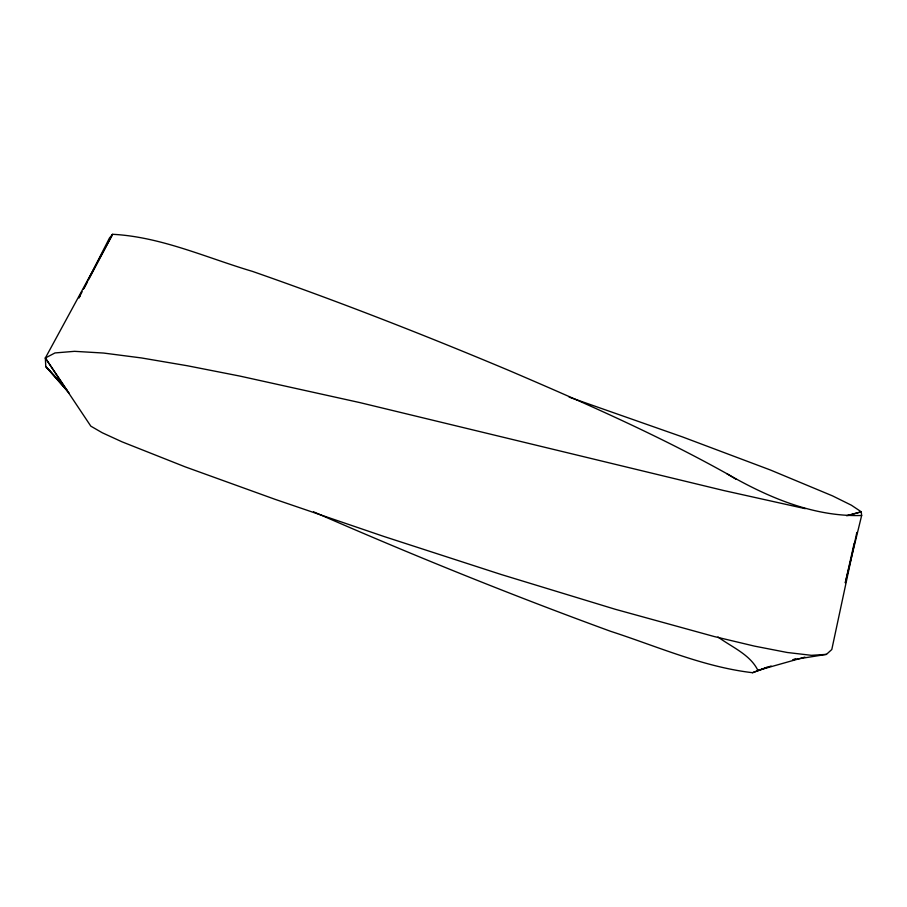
<?xml version="1.0" encoding="UTF-8"?>
<svg xmlns="http://www.w3.org/2000/svg" width="907" height="907" viewBox="0 0 907 907"><rect width="100%" height="100%" fill="white"/><g stroke="black" fill="none" stroke-linecap="round" stroke-linejoin="round"><path stroke-width="1.36" d="M856.832 532.454L831.798 649.514L826.447 654.378L792.865 659.729L795.541 659.026M854.19 543.202L845.29 582.793L861.65 515.482L861.242 511.797L851.367 505.199L832.445 495.846L770.338 469.973L682.472 436.925L569.143 397.119M82.106 291.725L78.932 297.961L80.269 295.467M83.376 289.231L109.441 238.076L112.604 234.301C161.004 236.795 206.411 257.747 252.407 271.374C339.048 301.566 424.533 335.023 509.133 370.544C582.906 402.141 656.566 434.476 726.722 473.601C767.605 497.161 813.658 517.035 861.65 515.482M84.226 287.973L87.526 281.737M88.852 279.231L112.604 234.301L45.35 358.004L45.769 366.462L62.198 384.012M826.447 654.378L811.436 655.319L787.208 652.484L754.465 646.113L714.115 636.51L615.263 609.277L501.288 574.539L384.035 536.513L275.229 499.383L185.243 466.878L122.094 441.856L102.287 432.775L90.825 426.154L45.35 358.004L54.976 352.948L74.521 351.326L103.579 353.05L141.481 357.948L187.307 365.748L239.901 376.088L359.909 402.606L723.582 490.494L805.303 508.668M313.527 511.809C411.29 554.642 510.312 594.663 610.57 631.295C657.326 646.442 703.379 666.996 752.538 672.699L767.186 667.167M752.538 672.699L771.131 665.999M847.807 515.595L861.242 511.797L846.548 515.72M804.928 657.122L757.912 670.42C750.202 654.491 731.722 647.122 717.97 636.975M726.722 473.601L736.11 479.293M68.036 391.733L45.769 366.462L69.023 392.912M45.35 358.004L67.254 390.566"/></g></svg>
